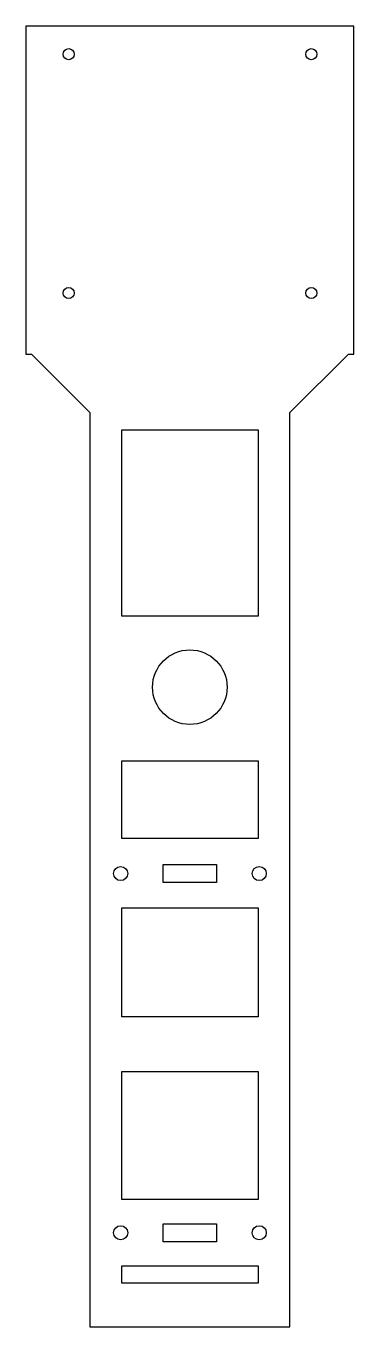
# Model space of a CAD drawing. Header units: inches. Extents: x -1.9 to 1.9, y -3 to 12.3.
import ezdxf

# ---------------------------------------------------------------- set-up
doc = ezdxf.new("R2010")
doc.units = ezdxf.units.IN
doc.header["$MEASUREMENT"] = 0

msp = doc.modelspace()

# ---------------------------------------------------------------- linework, layer by layer
for points in [[(-1.173, 7.767), (-1.173, 2.91), (-1.175, 2.91), (-1.175, 2.578), (-1.173, 2.577), (-1.173, 1.567), (-1.175, 1.566), (-1.175, 1.154), (-1.173, 1.153), (-1.173, 0.209), (-1.175, 0.208), (-1.175, -0.191), (-1.173, -0.191), (-1.173, -2.951), (1.172, -2.951), (1.172, 7.767), (1.86, 8.454), (1.922, 8.454), (1.922, 12.299), (-1.923, 12.299), (-1.923, 8.454), (-1.86, 8.454)], [(-0.8, 5.383), (-0.8, 7.567), (0.8, 7.567), (0.8, 5.383)], [(-0.8, 3.685), (0.8, 3.685), (0.8, 2.777), (-0.8, 2.777)], [(-0.313, 2.259), (-0.313, 2.469), (0.312, 2.469), (0.312, 2.259)], [(-0.8, 1.964), (0.8, 1.964), (0.8, 0.685), (-0.8, 0.685)], [(-0.8, -1.458), (-0.8, 0.042), (0.8, 0.042), (0.8, -1.458)], [(-0.313, -1.951), (-0.313, -1.741), (0.312, -1.741), (0.312, -1.951)], [(-0.8, -2.438), (-0.8, -2.233), (0.8, -2.233), (0.8, -2.438)]]:
    msp.add_lwpolyline(points, close=True)
for centre, radius in [((-1.422, 11.969), 0.065), ((1.422, 11.969), 0.065), ((-1.422, 9.169), 0.065), ((1.422, 9.169), 0.065), ((-0.002, 4.549), 0.437), ((-0.813, 2.364), 0.0825), ((0.812, 2.364), 0.0825), ((-0.813, -1.846), 0.0825), ((0.812, -1.846), 0.0825)]:
    msp.add_circle(centre, radius)

doc.saveas('drawing.dxf')
